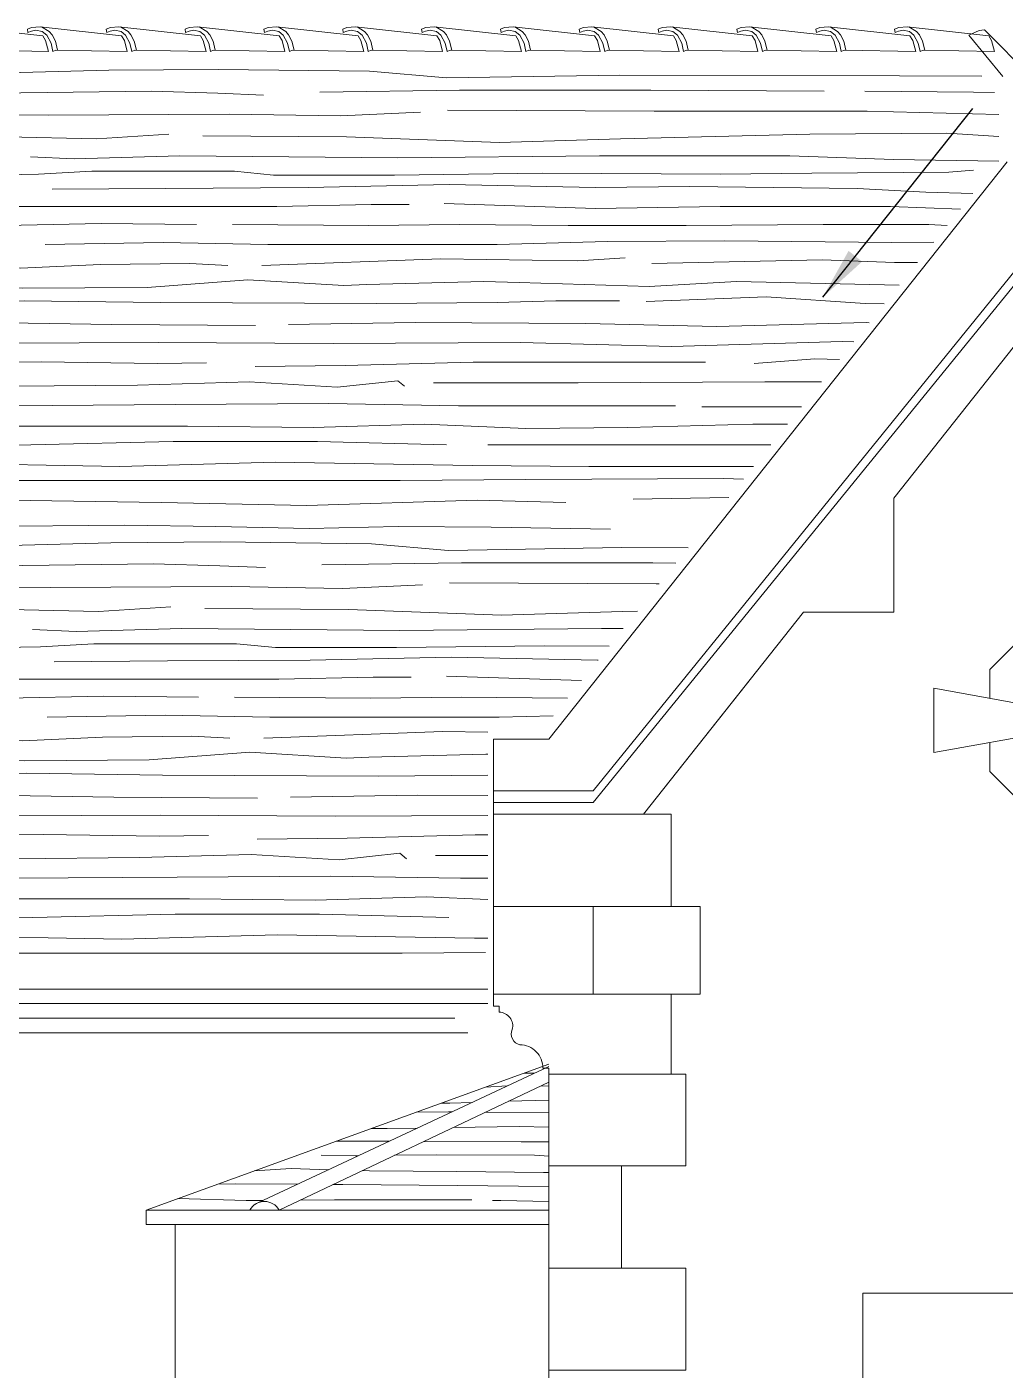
# Model space of a CAD drawing. Header units: millimetres. Extents: x -17502 to -16646, y 1856 to 2034.
# Drawn here: x -17145.098 to -17141.743, y 1866.278 to 1870.882 of the extents above; entities that cross this region are included whole.
import ezdxf

# ---------------------------------------------------------------- set-up
doc = ezdxf.new("R2010")
doc.units = ezdxf.units.MM
doc.layers.get('0').update_dxf_attribs({"lineweight": 9})
doc.layers.add('blocs', color=7, linetype='Continuous')
doc.layers.add('COUPE', color=7, linetype='Continuous', lineweight=9)
doc.styles.get("Standard").update_dxf_attribs({"font": 'times.ttf'})
doc.dimstyles.get("Standard").update_dxf_attribs({"dimtxt": 0.18, "dimasz": 0.18, "dimexe": 0.18, "dimexo": 0.0625, "dimgap": 0.09, "dimtad": 0, "dimtih": 1, "dimtoh": 1, "dimzin": 0, "dimdsep": 46, "dimtxsty": 'Standard', "dimcen": 0.09, "dimadec": 0, "dimazin": 0, "dimtfac": 1, "dimtofl": 0, "dimtmove": 0, "dimatfit": 3, "dimfxl": 1, "dimtolj": 1, "dimtzin": 0, "dimarcsym": 0})

msp = doc.modelspace()

# ---------------------------------------------------------------- linework, layer by layer
at = {"lineweight": 9}
for p, q in [((-17144.6888, 1866.8265), (-17143.3084, 1867.326)), ((-17143.3084, 1867.3184), (-17144.3061, 1866.851)), ((-17144.2794, 1866.8265), (-17144.6888, 1866.8265)), ((-17143.3084, 1866.8265), (-17144.2794, 1866.8265))]:
    msp.add_line(p, q, dxfattribs=at)
for points in [[(-17143.3084, 1868.441), (-17141.7354, 1870.4201)], [(-17143.1555, 1868.2637), (-17141.5754, 1870.2112)], [(-17143.1555, 1868.2236), (-17141.5454, 1870.2012)], [(-17142.9834, 1868.1836), (-17142.4347, 1868.8755), (-17142.1241, 1868.8755), (-17142.1241, 1869.2672), (-17141.5754, 1869.959), (-17141.1713, 1869.959), (-17140.6226, 1869.2672), (-17140.6226, 1868.8755), (-17140.312, 1868.8755), (-17139.7633, 1868.1836)], [(-17141.4492, 1868.9268), (-17141.5482, 1868.9268), (-17141.7954, 1868.6796), (-17141.7954, 1868.5807)], [(-17142.9834, 1868.1836), (-17142.6081, 1868.6569)], [(-17143.4977, 1868.1836), (-17143.4977, 1868.441), (-17143.3084, 1868.441)], [(-17141.7954, 1868.429), (-17141.7954, 1868.33), (-17141.5482, 1868.0828), (-17141.4492, 1868.0828)], [(-17143.4977, 1868.2237), (-17143.4977, 1868.2637), (-17143.1555, 1868.2637)], [(-17143.4977, 1868.1836), (-17143.4977, 1868.2236), (-17143.1555, 1868.2236)], [(-17143.5173, 1867.5841), (-17152.5174, 1867.5841)], [(-17143.5173, 1867.5341), (-17152.5174, 1867.5341)], [(-17143.63, 1867.4841), (-17152.5174, 1867.4841)], [(-17143.586, 1867.4341), (-17152.5174, 1867.4341)], [(-17144.2331, 1866.8265), (-17143.3084, 1867.2646)], [(-17143.3084, 1866.8265), (-17144.2331, 1866.8265), (-17143.3084, 1867.2646)], [(-17143.3084, 1866.8265), (-17144.2331, 1866.8265), (-17143.3084, 1867.2646)], [(-17143.3084, 1867.2925), (-17143.3084, 1861.7372)], [(-17143.3084, 1866.8265), (-17144.6888, 1866.8265), (-17144.6888, 1866.7765), (-17143.3084, 1866.7765)], [(-17144.5892, 1863.9758), (-17144.5892, 1863.9758), (-17144.5892, 1866.7765)]]:
    msp.add_lwpolyline(points, dxfattribs=at)
for points in [[(-17141.9876, 1868.6152), (-17141.5906, 1868.5439), (-17141.5906, 1868.4658), (-17141.9876, 1868.3944)], [(-17142.8884, 1868.1836), (-17143.4977, 1868.1836), (-17143.4977, 1867.8666), (-17142.8884, 1867.8666)], [(-17143.4977, 1868.1836), (-17142.8884, 1868.1836), (-17142.8884, 1867.8666), (-17143.4977, 1867.8666)], [(-17143.1555, 1867.8666), (-17143.4977, 1867.8666), (-17143.4977, 1867.5666), (-17143.1555, 1867.5666)], [(-17142.7884, 1867.8666), (-17143.1555, 1867.8666), (-17143.1555, 1867.5666), (-17142.7884, 1867.5666)], [(-17142.8384, 1867.2925), (-17143.3084, 1867.2925), (-17143.3084, 1866.9775), (-17142.8384, 1866.9775)], [(-17143.3084, 1866.9775), (-17143.0584, 1866.9775), (-17143.0584, 1866.6275), (-17143.3084, 1866.6275)], [(-17142.8384, 1866.6275), (-17143.3084, 1866.6275), (-17143.3084, 1866.2775), (-17142.8384, 1866.2775)], [(-17142.2312, 1866.5415), (-17140.5155, 1866.5415), (-17140.5155, 1866.2075), (-17142.2312, 1866.2075)]]:
    msp.add_lwpolyline(points, close=True, dxfattribs=at)
msp.add_lwpolyline([(-17143.4777, 1867.5255), (-17143.4977, 1867.5255), (-17143.4977, 1867.5666), (-17143.1555, 1867.5666), (-17142.8884, 1867.5666), (-17142.8884, 1867.2925), (-17143.3084, 1867.2925), (-17143.3084, 1867.3125), (-17143.3284, 1867.3125, 0.41437), (-17143.4073, 1867.3929, -0.480844), (-17143.4333, 1867.4455, 0.48716), (-17143.4777, 1867.5047)], format="xyb", close=True, dxfattribs=at)
msp.add_lwpolyline([(-17143.3084, 1867.3184), (-17144.3061, 1866.851, 0.163501), (-17144.3332, 1866.8265), (-17144.6888, 1866.8265), (-17143.3084, 1867.326)], format="xyb", dxfattribs=at)
msp.add_lwpolyline([(-17143.3084, 1867.3184), (-17144.3061, 1866.851, 0.163501), (-17144.3332, 1866.8265), (-17144.6888, 1866.8265), (-17143.3084, 1867.326)], format="xyb", dxfattribs=at)
msp.add_arc((-17144.2832, 1866.7984), 0.0574, 29.2511, 150.7489, dxfattribs=at)
at = {"layer": 'blocs', "lineweight": 9}
for points in [[(-17147.0327, 1870.7206), (-17146.4649, 1870.7206), (-17146.0145, 1870.7239), (-17145.6327, 1870.7141), (-17145.339, 1870.7206), (-17144.8169, 1870.7337), (-17144.4416, 1870.7369), (-17143.9227, 1870.7304), (-17143.6586, 1870.7076), (-17143.0647, 1870.7174), (-17142.1052, 1870.7141), (-17141.8227, 1870.7133)], [(-17146.5046, 1870.6488), (-17146.3284, 1870.6553), (-17146.1098, 1870.6586), (-17145.8944, 1870.6422), (-17145.7769, 1870.6488), (-17145.2091, 1870.6553), (-17144.6706, 1870.6618), (-17144.4427, 1870.6553), (-17144.2861, 1870.6488)], [(-17144.0936, 1870.6586), (-17143.6138, 1870.6651), (-17142.9579, 1870.6651), (-17142.364, 1870.6618)], [(-17142.2237, 1870.6618), (-17141.8516, 1870.6586), (-17141.7795, 1870.6579)], [(-17145.8142, 1870.5868), (-17145.0244, 1870.5803), (-17144.4044, 1870.5836), (-17144.0226, 1870.577), (-17143.7485, 1870.5901)], [(-17143.6553, 1870.5966), (-17142.9471, 1870.5934), (-17142.2161, 1870.5934), (-17141.7644, 1870.5816)], [(-17146.2269, 1870.5018), (-17145.907, 1870.4953), (-17145.5187, 1870.5018), (-17145.1663, 1870.5051), (-17144.8595, 1870.4986), (-17144.6115, 1870.5149)], [(-17144.495, 1870.5084), (-17144.0023, 1870.5051), (-17143.4769, 1870.4856), (-17143.0624, 1870.4986), (-17142.413, 1870.5149), (-17141.9431, 1870.5182), (-17141.7644, 1870.5064)], [(-17145.0858, 1870.4365), (-17144.9357, 1870.43), (-17144.5734, 1870.4398), (-17143.8261, 1870.4332), (-17143.1343, 1870.4398), (-17142.4816, 1870.4398), (-17142.1259, 1870.4277), (-17141.7644, 1870.4218)], [(-17145.6783, 1870.3842), (-17145.4009, 1870.3712), (-17145.0582, 1870.3777), (-17144.8755, 1870.3875), (-17144.386, 1870.3875), (-17144.2522, 1870.3744), (-17143.8377, 1870.3744), (-17143.3294, 1870.3811), (-17142.7192, 1870.3778), (-17142.4059, 1870.3811), (-17141.936, 1870.3844), (-17141.8511, 1870.3909)], [(-17145.0111, 1870.3256), (-17144.6227, 1870.3288), (-17144.1332, 1870.3321), (-17143.6502, 1870.3419), (-17143.1477, 1870.3321), (-17142.8246, 1870.3354), (-17142.2503, 1870.3288), (-17142.0153, 1870.3163), (-17141.8537, 1870.3107)], [(-17147.0812, 1870.2544), (-17146.8341, 1870.257), (-17146.5176, 1870.257), (-17146.1423, 1870.2537), (-17145.9073, 1870.2635), (-17145.6593, 1870.2701), (-17145.3656, 1870.2668), (-17144.9414, 1870.2668), (-17144.5889, 1870.2668), (-17144.2406, 1870.2668), (-17143.9175, 1870.2734), (-17143.787, 1870.2734)], [(-17143.6663, 1870.2766), (-17143.1474, 1870.2603), (-17142.7199, 1870.2668), (-17142.1357, 1870.2668), (-17141.896, 1870.2581)], [(-17146.135, 1870.1884), (-17145.7238, 1870.195), (-17145.5933, 1870.208), (-17145.1723, 1870.2015), (-17144.8427, 1870.208), (-17144.5163, 1870.2047)], [(-17144.3923, 1870.2047), (-17143.9257, 1870.2015), (-17143.6157, 1870.2047), (-17143.2417, 1870.2015), (-17142.837, 1870.2015), (-17142.3671, 1870.2048), (-17142.0049, 1870.2048), (-17141.9412, 1870.2018)], [(-17145.0351, 1870.1363), (-17144.6305, 1870.1428), (-17144.2715, 1870.1363), (-17143.8016, 1870.1363), (-17143.485, 1870.1363), (-17143.1072, 1870.1462), (-17142.7058, 1870.1495), (-17142.4741, 1870.1462), (-17142.1315, 1870.143), (-17141.9872, 1870.1446)], [(-17146.2068, 1870.0646), (-17145.8413, 1870.0613), (-17145.4628, 1870.0743), (-17145.1201, 1870.0548), (-17144.846, 1870.0678), (-17144.5392, 1870.0711), (-17144.4087, 1870.0646)], [(-17144.2921, 1870.0646), (-17143.6786, 1870.0874), (-17143.2087, 1870.0809), (-17143.0455, 1870.0907)], [(-17142.9541, 1870.0711), (-17142.37, 1870.0842), (-17142.122, 1870.0744), (-17142.0431, 1870.0752)], [(-17147.0812, 1869.997), (-17146.8528, 1870.0091), (-17146.6668, 1870.0091), (-17146.1381, 1870.0059), (-17145.7269, 1870.0059), (-17145.1134, 1869.9863), (-17144.6859, 1869.9895), (-17144.34, 1870.0156), (-17144.0104, 1869.9961), (-17143.9321, 1869.9993), (-17143.5307, 1870.0091), (-17143.4099, 1870.0059), (-17142.9641, 1869.9928), (-17142.6638, 1870.0091), (-17142.1062, 1869.9966)], [(-17147.0812, 1869.934), (-17146.5591, 1869.934), (-17146.0957, 1869.934), (-17145.6616, 1869.9406), (-17145.1069, 1869.9438), (-17144.6402, 1869.9373), (-17143.8994, 1869.934), (-17143.485, 1869.9373), (-17143.2836, 1869.9438), (-17143.065, 1869.9438)], [(-17142.9736, 1869.9406), (-17142.5624, 1869.9569), (-17142.223, 1869.9341), (-17142.1572, 1869.9332)], [(-17146.8007, 1869.859), (-17146.1578, 1869.859), (-17145.4529, 1869.8721), (-17144.8067, 1869.8623), (-17144.314, 1869.859)], [(-17144.2007, 1869.8623), (-17143.7667, 1869.8688), (-17143.1825, 1869.8656), (-17142.7322, 1869.8558), (-17142.2198, 1869.8688), (-17142.2093, 1869.8684)], [(-17147.0812, 1869.7965), (-17146.6609, 1869.7937), (-17146.1322, 1869.8002), (-17145.4633, 1869.797), (-17144.6474, 1869.8002), (-17144.0478, 1869.7969), (-17143.4049, 1869.8002), (-17142.8861, 1869.7872), (-17142.3019, 1869.8035), (-17142.2617, 1869.8032)], [(-17146.1062, 1869.7279), (-17145.7921, 1869.7161), (-17145.5284, 1869.7309), (-17145.0484, 1869.7339), (-17144.6514, 1869.7279), (-17144.4825, 1869.7309)], [(-17144.3156, 1869.7179), (-17144.0065, 1869.7216), (-17143.567, 1869.7327), (-17143.217, 1869.7327), (-17142.9451, 1869.7327), (-17142.7701, 1869.7327)], [(-17142.604, 1869.729), (-17142.3954, 1869.7439), (-17142.3111, 1869.7419)], [(-17147.0812, 1869.6583), (-17146.719, 1869.6583), (-17146.3764, 1869.6546), (-17145.9854, 1869.6509), (-17145.572, 1869.6471), (-17145.1475, 1869.6509), (-17144.7192, 1869.6546), (-17144.3356, 1869.6658), (-17144.0339, 1869.6471), (-17143.8254, 1869.6695), (-17143.803, 1869.6509)], [(-17143.7031, 1869.662), (-17143.2078, 1869.662), (-17142.5672, 1869.6658), (-17142.3723, 1869.6658)], [(-17147.0812, 1869.5973), (-17146.6932, 1869.5875), (-17146.1905, 1869.5763), (-17145.7696, 1869.5763), (-17145.1514, 1869.5838), (-17144.5891, 1869.5875), (-17144.064, 1869.5912), (-17143.6177, 1869.5838), (-17143.1932, 1869.5838), (-17142.8729, 1869.5838)], [(-17142.7835, 1869.5801), (-17142.4412, 1869.5801)], [(-17145.2217, 1869.5131), (-17144.5477, 1869.5131), (-17144.1157, 1869.5093), (-17143.7358, 1869.5205), (-17143.3869, 1869.5056), (-17143.0368, 1869.5093), (-17142.6085, 1869.5205), (-17142.4891, 1869.5205)], [(-17145.9445, 1869.4534), (-17145.5982, 1869.4385), (-17145.0842, 1869.4497), (-17144.5964, 1869.4609), (-17144.1011, 1869.4609), (-17143.6583, 1869.4497)], [(-17143.5168, 1869.4497), (-17143.014, 1869.4497), (-17142.546, 1869.4497)], [(-17145.4123, 1869.3864), (-17144.7792, 1869.3752), (-17144.2466, 1869.3901), (-17143.5696, 1869.379), (-17143.1711, 1869.3753), (-17142.6058, 1869.3753)], [(-17147.0812, 1869.3162), (-17146.2162, 1869.3268), (-17145.3149, 1869.3268), (-17144.5925, 1869.3268), (-17143.8178, 1869.3268), (-17143.3869, 1869.3305), (-17142.7091, 1869.3342), (-17142.6405, 1869.3321)], [(-17146.4544, 1869.2486), (-17145.8287, 1869.2486), (-17145.1621, 1869.2598), (-17144.637, 1869.2524), (-17144.138, 1869.2412), (-17143.5533, 1869.2598), (-17143.249, 1869.2524)], [(-17143.0181, 1869.2635), (-17142.691, 1869.2693)], [(-17146.3145, 1869.1625), (-17145.9392, 1869.1601), (-17145.6583, 1869.1625), (-17145.3677, 1869.1577), (-17145.2587, 1869.1698), (-17144.7622, 1869.1747), (-17144.4498, 1869.1698), (-17144.1302, 1869.1625), (-17143.825, 1869.1698), (-17143.5054, 1869.1674), (-17143.0965, 1869.1601)], [(-17147.0258, 1869.1004), (-17146.4579, 1869.1004), (-17146.0076, 1869.1037), (-17145.6258, 1869.0939), (-17145.3321, 1869.1004), (-17144.8099, 1869.1135), (-17144.4346, 1869.1167), (-17143.9158, 1869.1102), (-17143.6516, 1869.0874), (-17143.0577, 1869.0972), (-17142.83, 1869.0964)], [(-17146.4977, 1869.0286), (-17146.3215, 1869.0351), (-17146.1028, 1869.0384), (-17145.8874, 1869.0221), (-17145.77, 1869.0286), (-17145.2021, 1869.0351), (-17144.6637, 1869.0416), (-17144.4358, 1869.0351), (-17144.2792, 1869.0286)], [(-17144.0866, 1869.0384), (-17143.6069, 1869.0449), (-17142.951, 1869.0449), (-17142.8718, 1869.0445)], [(-17145.8072, 1868.9667), (-17145.0175, 1868.9601), (-17144.3974, 1868.9634), (-17144.0156, 1868.9569), (-17143.7415, 1868.9699)], [(-17143.6483, 1868.9764), (-17142.9402, 1868.9732), (-17142.9291, 1868.9732)], [(-17146.2199, 1868.8817), (-17145.9001, 1868.8751), (-17145.5117, 1868.8817), (-17145.1593, 1868.8849), (-17144.8525, 1868.8784), (-17144.6045, 1868.8947)], [(-17144.4881, 1868.8882), (-17143.9953, 1868.885), (-17143.4699, 1868.8654), (-17143.0555, 1868.8784), (-17143.0043, 1868.8797)], [(-17145.0788, 1868.8163), (-17144.9287, 1868.8098), (-17144.5665, 1868.8196), (-17143.8192, 1868.8131), (-17143.1273, 1868.8196), (-17143.0526, 1868.8196)], [(-17145.6713, 1868.7641), (-17145.3939, 1868.751), (-17145.0513, 1868.7575), (-17144.8685, 1868.7673), (-17144.379, 1868.7673), (-17144.2452, 1868.7543), (-17143.8308, 1868.7543), (-17143.3225, 1868.7609), (-17143.1008, 1868.7597)], [(-17145.0041, 1868.7054), (-17144.6158, 1868.7087), (-17144.1263, 1868.7119), (-17143.6433, 1868.7217), (-17143.1407, 1868.7119), (-17143.1392, 1868.7119)], [(-17147.0743, 1868.6342), (-17146.8272, 1868.6368), (-17146.5106, 1868.6368), (-17146.1353, 1868.6336), (-17145.9004, 1868.6434), (-17145.6524, 1868.6499), (-17145.3587, 1868.6466), (-17144.9344, 1868.6466), (-17144.582, 1868.6466), (-17144.2337, 1868.6467), (-17143.9106, 1868.6532), (-17143.7801, 1868.6532)], [(-17143.6593, 1868.6564), (-17143.1955, 1868.6419)], [(-17146.128, 1868.5683), (-17145.7168, 1868.5748), (-17145.5863, 1868.5878), (-17145.1653, 1868.5813), (-17144.8357, 1868.5878), (-17144.5094, 1868.5846)], [(-17144.3854, 1868.5846), (-17143.9187, 1868.5813), (-17143.6087, 1868.5846), (-17143.2441, 1868.5814)], [(-17145.0282, 1868.5161), (-17144.6235, 1868.5226), (-17144.2646, 1868.5161), (-17143.7946, 1868.5161), (-17143.4781, 1868.5161), (-17143.2927, 1868.521)], [(-17144.2852, 1868.4444), (-17143.6716, 1868.4673), (-17143.5173, 1868.4651)], [(-17146.1999, 1868.4444), (-17145.8344, 1868.4411), (-17145.4558, 1868.4542), (-17145.1132, 1868.4346), (-17144.839, 1868.4476), (-17144.5323, 1868.4509), (-17144.4018, 1868.4444)], [(-17147.0743, 1868.3768), (-17146.8458, 1868.3889), (-17146.6598, 1868.3889), (-17146.1311, 1868.3857), (-17145.72, 1868.3857), (-17145.1064, 1868.3661), (-17144.6789, 1868.3694), (-17144.333, 1868.3955), (-17144.0034, 1868.3759), (-17143.9251, 1868.3792), (-17143.5237, 1868.3889), (-17143.5173, 1868.3888)], [(-17147.0743, 1868.3139), (-17146.5521, 1868.3139), (-17146.0887, 1868.3139), (-17145.6547, 1868.3204), (-17145.0999, 1868.3237), (-17144.6332, 1868.3171), (-17143.8924, 1868.3139), (-17143.5173, 1868.3168)], [(-17146.7937, 1868.2388), (-17146.1508, 1868.2388), (-17145.4459, 1868.2519), (-17144.7998, 1868.2421), (-17144.307, 1868.2388)], [(-17144.1938, 1868.2421), (-17143.7597, 1868.2486), (-17143.5173, 1868.2473)], [(-17147.0743, 1868.1764), (-17146.654, 1868.1735), (-17146.1253, 1868.18), (-17145.4563, 1868.1768), (-17144.6405, 1868.18), (-17144.0409, 1868.1768), (-17143.5173, 1868.1794)], [(-17146.0992, 1868.1078), (-17145.7852, 1868.0959), (-17145.5215, 1868.1107), (-17145.0415, 1868.1137), (-17144.6445, 1868.1078), (-17144.4756, 1868.1107)], [(-17144.3086, 1868.0977), (-17143.9995, 1868.1014), (-17143.5601, 1868.1126), (-17143.5173, 1868.1126)], [(-17147.0743, 1868.0381), (-17146.7121, 1868.0381), (-17146.3695, 1868.0344), (-17145.9784, 1868.0307), (-17145.565, 1868.027), (-17145.1405, 1868.0307), (-17144.7122, 1868.0344), (-17144.3286, 1868.0456), (-17144.027, 1868.027), (-17143.8184, 1868.0493), (-17143.7961, 1868.0307)], [(-17143.6961, 1868.0419), (-17143.5173, 1868.0419)], [(-17147.0743, 1867.9772), (-17146.6863, 1867.9673), (-17146.1835, 1867.9561), (-17145.7627, 1867.9561), (-17145.1445, 1867.9636), (-17144.5821, 1867.9673), (-17144.057, 1867.971), (-17143.6108, 1867.9636), (-17143.5173, 1867.9636)], [(-17145.2148, 1867.8929), (-17144.5407, 1867.8929), (-17144.1087, 1867.8892), (-17143.7289, 1867.9003), (-17143.5173, 1867.8913)], [(-17145.9375, 1867.8333), (-17145.5912, 1867.8184), (-17145.0773, 1867.8295), (-17144.5894, 1867.8407), (-17144.0941, 1867.8407), (-17143.6514, 1867.8295)], [(-17145.4053, 1867.7662), (-17144.7722, 1867.7551), (-17144.2397, 1867.77), (-17143.5627, 1867.7588), (-17143.5173, 1867.7581)], [(-17147.0743, 1867.696), (-17146.2092, 1867.7066), (-17145.308, 1867.7066), (-17144.5855, 1867.7066), (-17143.8109, 1867.7066), (-17143.5246, 1867.7091)], [(-17143.3569, 1867.2956), (-17143.3916, 1867.2959)], [(-17143.4507, 1867.2517), (-17143.5254, 1867.2475)], [(-17143.3084, 1867.2512), (-17143.3346, 1867.2521)], [(-17143.5712, 1867.1952), (-17143.6473, 1867.1928), (-17143.6758, 1867.193)], [(-17143.3084, 1867.2036), (-17143.4463, 1867.1992)], [(-17143.64, 1867.163), (-17143.6518, 1867.1631), (-17143.7628, 1867.1616)], [(-17143.3084, 1867.1611), (-17143.5241, 1867.1624)], [(-17143.7584, 1867.1076), (-17143.8619, 1867.106), (-17143.9173, 1867.1057)], [(-17143.3084, 1867.111), (-17143.4096, 1867.1129), (-17143.6358, 1867.1094)], [(-17143.8555, 1867.0621), (-17143.9735, 1867.0626), (-17144.0373, 1867.0622)], [(-17143.3084, 1867.0607), (-17143.4024, 1867.0603), (-17143.7367, 1867.0616)], [(-17143.9622, 1867.0121), (-17143.9707, 1867.012), (-17144.0889, 1867.0141)], [(-17143.3084, 1867.0113), (-17143.3568, 1867.0141), (-17143.6927, 1867.0161), (-17143.8373, 1867.014)], [(-17144.0634, 1866.9647), (-17144.1917, 1866.9685), (-17144.318, 1866.9607)], [(-17143.3084, 1866.9556), (-17143.3262, 1866.9554), (-17143.6234, 1866.958), (-17143.9232, 1866.9606), (-17143.9483, 1866.9614)], [(-17144.17, 1866.9148), (-17144.3819, 1866.9163), (-17144.4435, 1866.9152)], [(-17143.3084, 1866.9073), (-17143.6206, 1866.911), (-17144.0143, 1866.9137), (-17144.0485, 1866.9139)], [(-17144.2881, 1866.8594), (-17144.3457, 1866.859), (-17144.58, 1866.8658)], [(-17143.5714, 1866.8616), (-17144.0433, 1866.8616), (-17144.1612, 1866.8605)], [(-17143.3084, 1866.8562), (-17143.4724, 1866.859), (-17143.501, 1866.859)]]:
    msp.add_lwpolyline(points, dxfattribs=at)
at = {"layer": 'COUPE', "color": 7, "linetype": 'Continuous', "lineweight": 9}
for p, q in [((-17145.3234, 1870.8825), (-17145.0439, 1870.8514)), ((-17145.0963, 1870.8743), (-17145.0822, 1870.88)), ((-17145.0943, 1870.8631), (-17145.0963, 1870.8743)), ((-17145.0825, 1870.8683), (-17145.0943, 1870.8631)), ((-17145.067, 1870.8714), (-17145.0825, 1870.8683)), ((-17145.0822, 1870.88), (-17145.053, 1870.8825)), ((-17145.0455, 1870.8668), (-17145.067, 1870.8714)), ((-17145.053, 1870.8825), (-17144.7735, 1870.8514)), ((-17145.0474, 1870.8825), (-17145.0213, 1870.867)), ((-17145.0301, 1870.8542), (-17145.0455, 1870.8668)), ((-17145.0152, 1870.8266), (-17145.0301, 1870.8542)), ((-17145.0213, 1870.867), (-17145.0114, 1870.855)), ((-17145.0114, 1870.855), (-17145.0004, 1870.8329)), ((-17144.8259, 1870.8743), (-17144.8118, 1870.88)), ((-17144.8239, 1870.8631), (-17144.8259, 1870.8743)), ((-17144.8121, 1870.8683), (-17144.8239, 1870.8631)), ((-17144.7966, 1870.8714), (-17144.8121, 1870.8683)), ((-17144.8118, 1870.88), (-17144.7827, 1870.8825)), ((-17144.7751, 1870.8668), (-17144.7966, 1870.8714)), ((-17144.7827, 1870.8825), (-17144.5031, 1870.8514)), ((-17144.777, 1870.8825), (-17144.7509, 1870.867)), ((-17144.7597, 1870.8542), (-17144.7751, 1870.8668)), ((-17144.7449, 1870.8266), (-17144.7597, 1870.8542)), ((-17144.7509, 1870.867), (-17144.741, 1870.855)), ((-17144.741, 1870.855), (-17144.73, 1870.8329)), ((-17144.5555, 1870.8743), (-17144.5414, 1870.88)), ((-17144.5535, 1870.8631), (-17144.5555, 1870.8743)), ((-17144.5417, 1870.8683), (-17144.5535, 1870.8631)), ((-17144.5262, 1870.8714), (-17144.5417, 1870.8683)), ((-17144.5414, 1870.88), (-17144.5123, 1870.8825)), ((-17144.5047, 1870.8668), (-17144.5262, 1870.8714)), ((-17144.5123, 1870.8825), (-17144.2327, 1870.8514)), ((-17144.5066, 1870.8825), (-17144.4805, 1870.867)), ((-17144.4893, 1870.8542), (-17144.5047, 1870.8668)), ((-17144.4745, 1870.8266), (-17144.4893, 1870.8542)), ((-17144.4805, 1870.867), (-17144.4706, 1870.855)), ((-17144.4706, 1870.855), (-17144.4596, 1870.8329)), ((-17144.2851, 1870.8743), (-17144.271, 1870.88)), ((-17144.2831, 1870.8631), (-17144.2851, 1870.8743)), ((-17144.2713, 1870.8683), (-17144.2831, 1870.8631)), ((-17144.2558, 1870.8714), (-17144.2713, 1870.8683)), ((-17144.271, 1870.88), (-17144.2419, 1870.8825)), ((-17144.2343, 1870.8668), (-17144.2558, 1870.8714)), ((-17144.2419, 1870.8825), (-17143.9623, 1870.8514)), ((-17144.2362, 1870.8825), (-17144.2101, 1870.867)), ((-17144.2189, 1870.8542), (-17144.2343, 1870.8668)), ((-17144.2041, 1870.8266), (-17144.2189, 1870.8542)), ((-17144.2101, 1870.867), (-17144.2002, 1870.855)), ((-17144.2002, 1870.855), (-17144.1892, 1870.8329)), ((-17144.0147, 1870.8743), (-17144.0006, 1870.88)), ((-17144.0127, 1870.8631), (-17144.0147, 1870.8743)), ((-17144.0009, 1870.8683), (-17144.0127, 1870.8631)), ((-17143.9855, 1870.8714), (-17144.0009, 1870.8683)), ((-17144.0006, 1870.88), (-17143.9715, 1870.8825)), ((-17143.9639, 1870.8668), (-17143.9855, 1870.8714)), ((-17143.9715, 1870.8825), (-17143.692, 1870.8514)), ((-17143.9658, 1870.8825), (-17143.9397, 1870.867)), ((-17143.9485, 1870.8542), (-17143.9639, 1870.8668)), ((-17143.9337, 1870.8266), (-17143.9485, 1870.8542)), ((-17143.9397, 1870.867), (-17143.9298, 1870.855)), ((-17143.9298, 1870.855), (-17143.9188, 1870.8329)), ((-17143.7443, 1870.8743), (-17143.7302, 1870.88)), ((-17143.7423, 1870.8631), (-17143.7443, 1870.8743)), ((-17143.7306, 1870.8683), (-17143.7423, 1870.8631)), ((-17143.7151, 1870.8714), (-17143.7306, 1870.8683)), ((-17143.7302, 1870.88), (-17143.7011, 1870.8825)), ((-17143.6935, 1870.8668), (-17143.7151, 1870.8714)), ((-17143.7011, 1870.8825), (-17143.4216, 1870.8514)), ((-17143.6954, 1870.8825), (-17143.6693, 1870.867)), ((-17143.6781, 1870.8542), (-17143.6935, 1870.8668)), ((-17143.6633, 1870.8266), (-17143.6781, 1870.8542)), ((-17143.6693, 1870.867), (-17143.6594, 1870.855)), ((-17143.6594, 1870.855), (-17143.6484, 1870.8329)), ((-17143.4739, 1870.8743), (-17143.4598, 1870.88)), ((-17143.4719, 1870.8631), (-17143.4739, 1870.8743)), ((-17143.4602, 1870.8683), (-17143.4719, 1870.8631)), ((-17143.4447, 1870.8714), (-17143.4602, 1870.8683)), ((-17143.4598, 1870.88), (-17143.4307, 1870.8825)), ((-17143.4231, 1870.8668), (-17143.4447, 1870.8714)), ((-17143.4307, 1870.8825), (-17143.1512, 1870.8514)), ((-17143.425, 1870.8825), (-17143.3989, 1870.867)), ((-17143.4077, 1870.8542), (-17143.4231, 1870.8668)), ((-17143.3929, 1870.8266), (-17143.4077, 1870.8542)), ((-17143.3989, 1870.867), (-17143.389, 1870.855)), ((-17143.389, 1870.855), (-17143.378, 1870.8329)), ((-17143.2035, 1870.8743), (-17143.1894, 1870.88)), ((-17143.2015, 1870.8631), (-17143.2035, 1870.8743)), ((-17143.1898, 1870.8683), (-17143.2015, 1870.8631)), ((-17143.1743, 1870.8714), (-17143.1898, 1870.8683)), ((-17143.1894, 1870.88), (-17143.1603, 1870.8825)), ((-17143.1527, 1870.8668), (-17143.1743, 1870.8714)), ((-17143.1603, 1870.8825), (-17142.8808, 1870.8514)), ((-17143.1546, 1870.8825), (-17143.1285, 1870.867)), ((-17143.1373, 1870.8542), (-17143.1527, 1870.8668)), ((-17143.1225, 1870.8266), (-17143.1373, 1870.8542)), ((-17143.1285, 1870.867), (-17143.1186, 1870.855)), ((-17143.1186, 1870.855), (-17143.1076, 1870.8329)), ((-17142.9331, 1870.8743), (-17142.919, 1870.88)), ((-17142.9311, 1870.8631), (-17142.9331, 1870.8743)), ((-17142.9194, 1870.8683), (-17142.9311, 1870.8631)), ((-17142.9039, 1870.8714), (-17142.9194, 1870.8683)), ((-17142.919, 1870.88), (-17142.8899, 1870.8825)), ((-17142.8823, 1870.8668), (-17142.9039, 1870.8714)), ((-17142.8899, 1870.8825), (-17142.6104, 1870.8514)), ((-17142.8842, 1870.8825), (-17142.8581, 1870.867)), ((-17142.8669, 1870.8542), (-17142.8823, 1870.8668)), ((-17142.8521, 1870.8266), (-17142.8669, 1870.8542)), ((-17142.8581, 1870.867), (-17142.8482, 1870.855)), ((-17142.8482, 1870.855), (-17142.8372, 1870.8329)), ((-17142.6627, 1870.8743), (-17142.6486, 1870.88)), ((-17142.6607, 1870.8631), (-17142.6627, 1870.8743)), ((-17142.649, 1870.8683), (-17142.6607, 1870.8631)), ((-17142.6335, 1870.8714), (-17142.649, 1870.8683)), ((-17142.6486, 1870.88), (-17142.6195, 1870.8825)), ((-17142.6119, 1870.8668), (-17142.6335, 1870.8714)), ((-17142.6195, 1870.8825), (-17142.34, 1870.8514)), ((-17142.6138, 1870.8825), (-17142.5877, 1870.867)), ((-17142.5965, 1870.8542), (-17142.6119, 1870.8668)), ((-17142.5817, 1870.8266), (-17142.5965, 1870.8542)), ((-17142.5877, 1870.867), (-17142.5778, 1870.855)), ((-17142.5778, 1870.855), (-17142.5668, 1870.8329)), ((-17142.3923, 1870.8743), (-17142.3782, 1870.88)), ((-17142.3903, 1870.8631), (-17142.3923, 1870.8743)), ((-17142.3786, 1870.8683), (-17142.3903, 1870.8631)), ((-17142.3631, 1870.8714), (-17142.3786, 1870.8683)), ((-17142.3782, 1870.88), (-17142.3491, 1870.8825)), ((-17142.3415, 1870.8668), (-17142.3631, 1870.8714)), ((-17142.3491, 1870.8825), (-17142.0696, 1870.8514)), ((-17142.3434, 1870.8825), (-17142.3173, 1870.867)), ((-17142.3261, 1870.8542), (-17142.3415, 1870.8668)), ((-17142.3113, 1870.8266), (-17142.3261, 1870.8542)), ((-17142.3173, 1870.867), (-17142.3074, 1870.855)), ((-17142.3074, 1870.855), (-17142.2964, 1870.8329)), ((-17142.1219, 1870.8743), (-17142.1078, 1870.88)), ((-17142.1199, 1870.8631), (-17142.1219, 1870.8743)), ((-17142.1082, 1870.8683), (-17142.1199, 1870.8631)), ((-17142.0927, 1870.8714), (-17142.1082, 1870.8683)), ((-17142.1078, 1870.88), (-17142.0787, 1870.8825)), ((-17142.0711, 1870.8668), (-17142.0927, 1870.8714)), ((-17142.0787, 1870.8825), (-17141.7992, 1870.8514)), ((-17142.073, 1870.8825), (-17142.0469, 1870.867)), ((-17142.0557, 1870.8542), (-17142.0711, 1870.8668)), ((-17142.0409, 1870.8266), (-17142.0557, 1870.8542)), ((-17142.0469, 1870.867), (-17142.037, 1870.855)), ((-17142.037, 1870.855), (-17142.026, 1870.8329)), ((-17141.832, 1870.8703), (-17141.8677, 1870.8545)), ((-17141.8677, 1870.8545), (-17141.7502, 1870.7125)), ((-17141.8132, 1870.8724), (-17141.832, 1870.8703)), ((-17141.6543, 1870.7125), (-17141.8132, 1870.8724)), ((-17145.0439, 1870.8514), (-17145.0339, 1870.8354)), ((-17145.0339, 1870.8354), (-17145.024, 1870.7976)), ((-17145.0088, 1870.7976), (-17145.0152, 1870.8266)), ((-17145.0004, 1870.8329), (-17144.9928, 1870.8024)), ((-17144.7735, 1870.8514), (-17144.7635, 1870.8354)), ((-17144.7635, 1870.8354), (-17144.7537, 1870.7976)), ((-17144.7384, 1870.7976), (-17144.7449, 1870.8266)), ((-17144.73, 1870.8329), (-17144.7224, 1870.8024)), ((-17144.5031, 1870.8514), (-17144.4931, 1870.8354)), ((-17144.4931, 1870.8354), (-17144.4833, 1870.7976)), ((-17144.468, 1870.7976), (-17144.4745, 1870.8266)), ((-17144.4596, 1870.8329), (-17144.452, 1870.8024)), ((-17144.2327, 1870.8514), (-17144.2227, 1870.8354)), ((-17144.2227, 1870.8354), (-17144.2129, 1870.7976)), ((-17144.1976, 1870.7976), (-17144.2041, 1870.8266)), ((-17144.1892, 1870.8329), (-17144.1816, 1870.8024)), ((-17143.9623, 1870.8514), (-17143.9523, 1870.8354)), ((-17143.9523, 1870.8354), (-17143.9425, 1870.7976)), ((-17143.9272, 1870.7976), (-17143.9337, 1870.8266)), ((-17143.9188, 1870.8329), (-17143.9112, 1870.8024)), ((-17143.692, 1870.8514), (-17143.6819, 1870.8354)), ((-17143.6819, 1870.8354), (-17143.6721, 1870.7976)), ((-17143.6568, 1870.7976), (-17143.6633, 1870.8266)), ((-17143.6484, 1870.8329), (-17143.6408, 1870.8024)), ((-17143.4216, 1870.8514), (-17143.4115, 1870.8354)), ((-17143.4115, 1870.8354), (-17143.4017, 1870.7976)), ((-17143.3864, 1870.7976), (-17143.3929, 1870.8266)), ((-17143.378, 1870.8329), (-17143.3704, 1870.8024)), ((-17143.1512, 1870.8514), (-17143.1411, 1870.8354)), ((-17143.1411, 1870.8354), (-17143.1313, 1870.7976)), ((-17143.116, 1870.7976), (-17143.1225, 1870.8266)), ((-17143.1076, 1870.8329), (-17143.1, 1870.8024)), ((-17142.8808, 1870.8514), (-17142.8707, 1870.8354)), ((-17142.8707, 1870.8354), (-17142.8609, 1870.7976)), ((-17142.8456, 1870.7976), (-17142.8521, 1870.8266)), ((-17142.8372, 1870.8329), (-17142.8296, 1870.8024)), ((-17142.6104, 1870.8514), (-17142.6003, 1870.8354)), ((-17142.6003, 1870.8354), (-17142.5905, 1870.7976)), ((-17142.5752, 1870.7976), (-17142.5817, 1870.8266)), ((-17142.5668, 1870.8329), (-17142.5593, 1870.8024)), ((-17142.34, 1870.8514), (-17142.3299, 1870.8354)), ((-17142.3299, 1870.8354), (-17142.3201, 1870.7976)), ((-17142.3048, 1870.7976), (-17142.3113, 1870.8266)), ((-17142.2964, 1870.8329), (-17142.2889, 1870.8024)), ((-17142.0696, 1870.8514), (-17142.0595, 1870.8354)), ((-17142.0595, 1870.8354), (-17142.0497, 1870.7976)), ((-17142.0344, 1870.7976), (-17142.0409, 1870.8266)), ((-17142.026, 1870.8329), (-17142.0185, 1870.8024)), ((-17141.7992, 1870.8514), (-17141.7891, 1870.8354)), ((-17141.7891, 1870.8354), (-17141.7793, 1870.7976)), ((-17145.024, 1870.7976), (-17145.2689, 1870.8024)), ((-17144.9985, 1870.8024), (-17145.0088, 1870.7976)), ((-17144.7537, 1870.7976), (-17144.9985, 1870.8024)), ((-17144.7281, 1870.8024), (-17144.7384, 1870.7976)), ((-17144.4833, 1870.7976), (-17144.7281, 1870.8024)), ((-17144.4577, 1870.8024), (-17144.468, 1870.7976)), ((-17144.2129, 1870.7976), (-17144.4577, 1870.8024)), ((-17144.1873, 1870.8024), (-17144.1976, 1870.7976)), ((-17143.9425, 1870.7976), (-17144.1873, 1870.8024)), ((-17143.9169, 1870.8024), (-17143.9272, 1870.7976)), ((-17143.6721, 1870.7976), (-17143.9169, 1870.8024)), ((-17143.6465, 1870.8024), (-17143.6568, 1870.7976)), ((-17143.4017, 1870.7976), (-17143.6465, 1870.8024)), ((-17143.3761, 1870.8024), (-17143.3864, 1870.7976)), ((-17143.1313, 1870.7976), (-17143.3761, 1870.8024)), ((-17143.1057, 1870.8024), (-17143.116, 1870.7976)), ((-17142.8609, 1870.7976), (-17143.1057, 1870.8024)), ((-17142.8353, 1870.8024), (-17142.8456, 1870.7976)), ((-17142.5905, 1870.7976), (-17142.8353, 1870.8024)), ((-17142.5649, 1870.8024), (-17142.5752, 1870.7976)), ((-17142.3201, 1870.7976), (-17142.5649, 1870.8024)), ((-17142.2945, 1870.8024), (-17142.3048, 1870.7976)), ((-17142.0497, 1870.7976), (-17142.2945, 1870.8024)), ((-17142.0241, 1870.8024), (-17142.0344, 1870.7976)), ((-17141.7793, 1870.7976), (-17142.0241, 1870.8024))]:
    msp.add_line(p, q, dxfattribs=at)

# ---------------------------------------------------------------- leaders
at = {"lineweight": 9}
msp.add_leader([(-17142.3686, 1869.9553), (-17141.8538, 1870.603)], dimstyle='Standard', dxfattribs=at)

doc.saveas('drawing.dxf')
